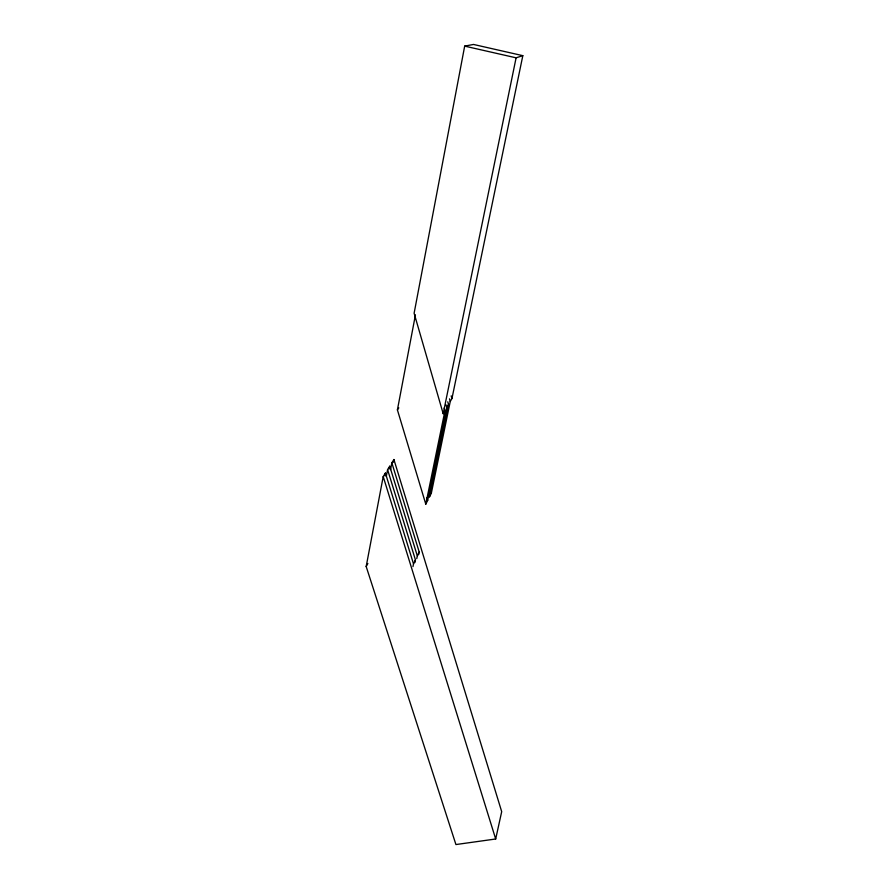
<?xml version="1.0" encoding="UTF-8"?>
<svg xmlns="http://www.w3.org/2000/svg" width="889" height="889" viewBox="0 0 889 889"><rect width="100%" height="100%" fill="white"/><g stroke="black" fill="none" stroke-linecap="round" stroke-linejoin="round"><path stroke-width="1.33" d="M390.549 469.603L391.838 462.847L393.916 459.535L501.696 811.657L495.684 838.994L455.924 844.55L366.179 566.515L383.203 476.593L385.404 473.081L413.518 563.915L412.974 566.604M428.698 494.184L429.498 496.851L431.309 493.273L450.256 401.472L451.956 398.528L522.821 55.663L473.504 44.45L464.68 46.117L414.118 313.239L443.189 413.696L445 410.562L444.222 407.907M384.893 475.793L385.404 473.081M447.767 401.806L448.523 404.462L446.778 407.495L427.653 500.463L425.787 504.141L397.405 409.885L415.43 314.895M386.304 476.348L387.582 469.625L389.726 466.214L417.33 555.903L416.774 558.603M389.204 468.925L389.726 466.214M393.394 462.269L393.916 459.535M443.189 413.696L516.098 57.818L522.821 55.663M425.787 504.141L445 410.562M414.885 562.593L415.441 559.881L387.582 469.625M429.498 496.851L448.523 404.462M418.641 554.669L419.197 551.98L391.838 462.847M413.518 563.915L415.441 559.881M417.33 555.903L419.197 551.98M366.179 566.515L367.879 563.47M397.405 409.885L398.817 407.851M464.68 46.117L516.098 57.818M383.203 476.593L495.684 838.994M430.52 490.639L431.309 493.273M426.864 497.829L427.653 500.463M446.011 404.851L446.778 407.495M449.49 398.839L450.256 401.472M451.19 395.872L451.956 398.528"/></g></svg>
